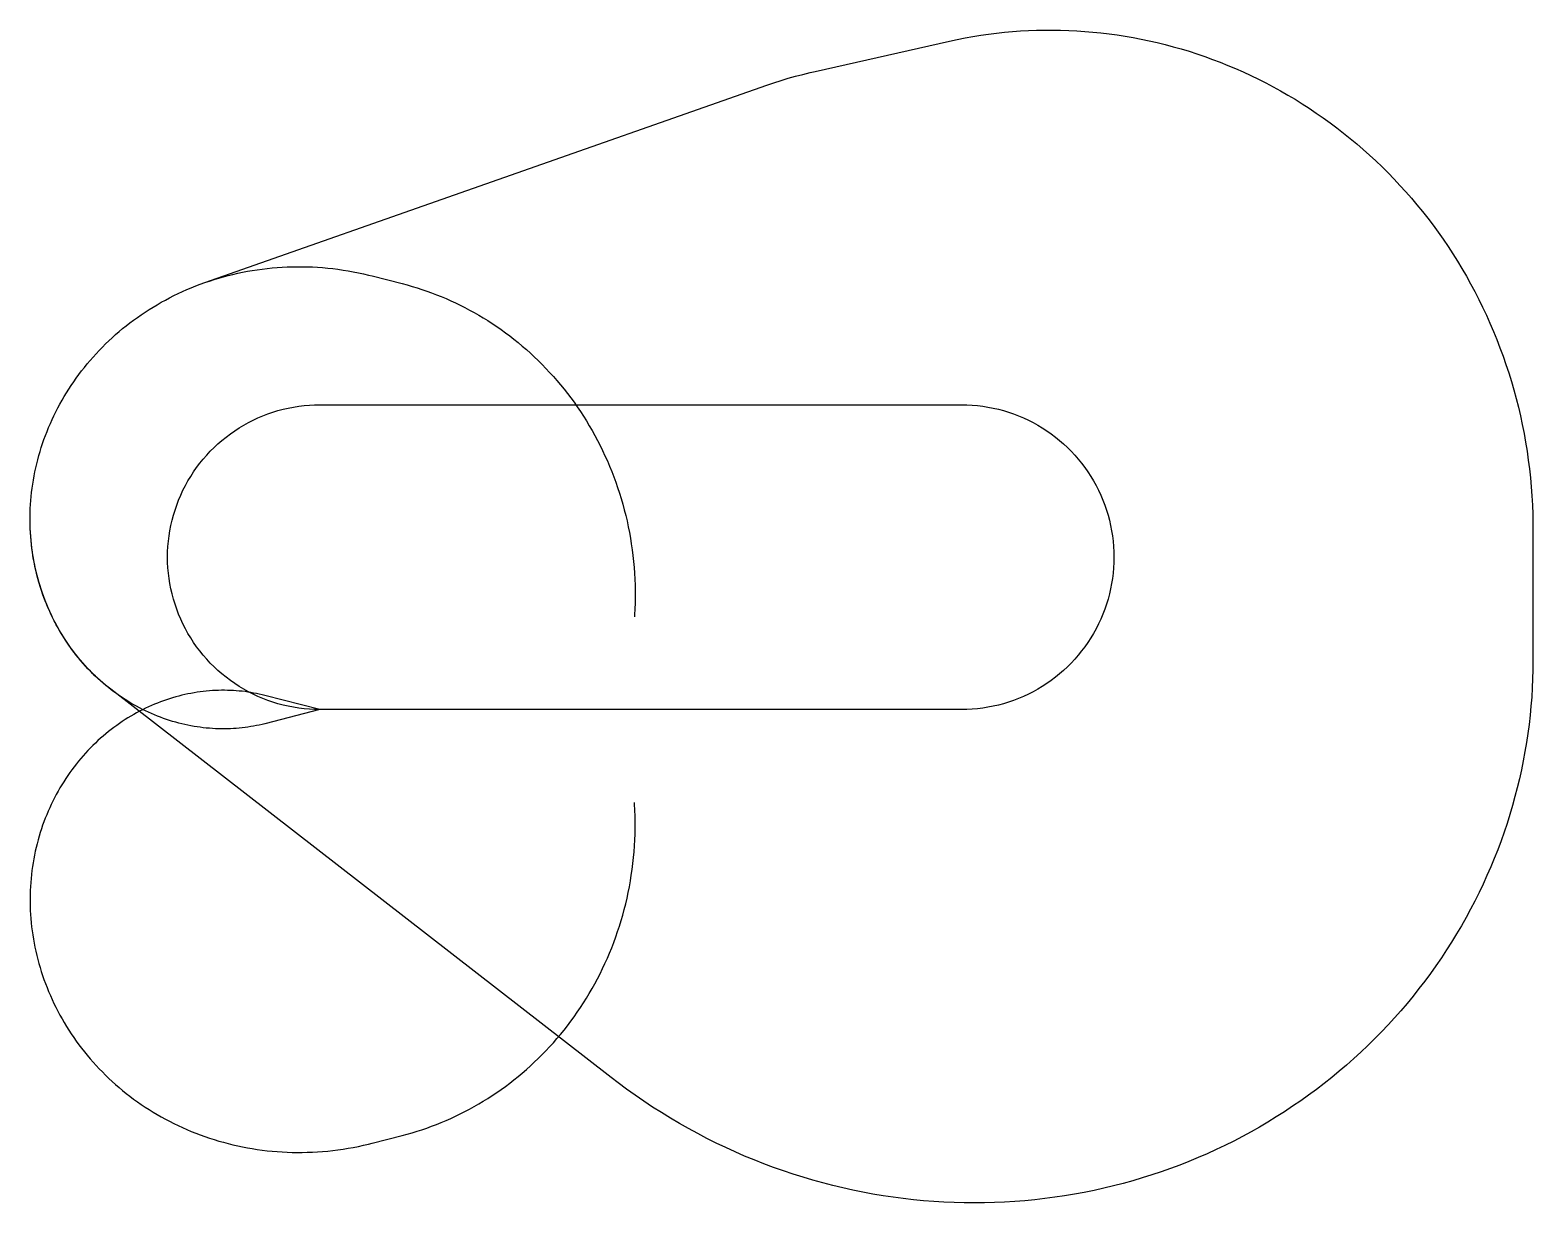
# Model space of a CAD drawing. Header units: metres. Extents: x -7073 to 29591, y -12038 to 16580.
import ezdxf

# ---------------------------------------------------------------- set-up
doc = ezdxf.new("R2010")
doc.units = ezdxf.units.M

msp = doc.modelspace()

# ---------------------------------------------------------------- linework, layer by layer
at = {"layer": 'NorminalTrack', "color": 1}
msp.add_lwpolyline([(0, 0), (0, 0), (-130, 2), (-259, 9), (-389, 20), (-518, 36), (-646, 57), (-773, 81), (-900, 110), (-1025, 144), (-1149, 182), (-1272, 224), (-1393, 271), (-1513, 322), (-1630, 376), (-1746, 435), (-1860, 498), (-1971, 565), (-2080, 636), (-2186, 710), (-2290, 788), (-2391, 870), (-2489, 955), (-2584, 1044), (-2676, 1136), (-2764, 1231), (-2849, 1329), (-2931, 1430), (-3009, 1533), (-3084, 1640), (-3154, 1748), (-3221, 1860), (-3284, 1973), (-3343, 2089), (-3398, 2207), (-3449, 2326), (-3495, 2447), (-3537, 2570), (-3575, 2694), (-3609, 2820), (-3638, 2946), (-3663, 3074), (-3683, 3202), (-3699, 3331), (-3710, 3460), (-3717, 3590), (-3719, 3719), (-3717, 3849), (-3710, 3979), (-3699, 4108), (-3683, 4237), (-3663, 4365), (-3638, 4493), (-3609, 4619), (-3575, 4745), (-3537, 4869), (-3495, 4991), (-3449, 5113), (-3398, 5232), (-3343, 5350), (-3284, 5466), (-3221, 5579), (-3154, 5690), (-3084, 5799), (-3009, 5906), (-2931, 6009), (-2849, 6110), (-2764, 6208), (-2676, 6303), (-2584, 6395), (-2489, 6483), (-2391, 6569), (-2290, 6650), (-2186, 6728), (-2080, 6803), (-1971, 6874), (-1860, 6940), (-1746, 7003), (-1630, 7062), (-1513, 7117), (-1393, 7168), (-1272, 7214), (-1149, 7257), (-1025, 7295), (-900, 7328), (-773, 7357), (-646, 7382), (-518, 7403), (-389, 7418), (-259, 7430), (-130, 7437), (0, 7439), (0, 7439), (15650, 7439), (15650, 7439), (15780, 7437), (15910, 7430), (16039, 7418), (16168, 7403), (16296, 7382), (16424, 7357), (16550, 7328), (16676, 7295), (16800, 7257), (16922, 7214), (17044, 7168), (17163, 7117), (17281, 7062), (17396, 7003), (17510, 6940), (17621, 6874), (17730, 6803), (17837, 6728), (17940, 6650), (18041, 6569), (18139, 6483), (18234, 6395), (18326, 6303), (18414, 6208), (18500, 6110), (18581, 6009), (18659, 5906), (18734, 5799), (18805, 5690), (18871, 5579), (18934, 5466), (18993, 5350), (19048, 5232), (19099, 5113), (19145, 4991), (19188, 4869), (19226, 4745), (19259, 4619), (19288, 4493), (19313, 4365), (19334, 4237), (19349, 4108), (19361, 3979), (19367, 3849), (19370, 3719), (19367, 3590), (19361, 3460), (19349, 3331), (19334, 3202), (19313, 3074), (19288, 2946), (19259, 2820), (19226, 2694), (19188, 2570), (19145, 2447), (19099, 2326), (19048, 2207), (18993, 2089), (18934, 1973), (18871, 1860), (18805, 1748), (18734, 1640), (18659, 1533), (18581, 1430), (18500, 1329), (18414, 1231), (18326, 1136), (18234, 1044), (18139, 955), (18041, 870), (17940, 788), (17837, 710), (17730, 636), (17621, 565), (17510, 498), (17396, 435), (17281, 376), (17163, 322), (17044, 271), (16922, 224), (16800, 182), (16676, 144), (16550, 110), (16424, 81), (16296, 57), (16168, 36), (16039, 20), (15910, 9), (15780, 2), (15650, 0), (0, 0)], dxfattribs=at)
at = {"layer": 'WindSpiral', "color": 5}
for points in [[(0, 0), (-1346, -345), (-1414, -361), (-1481, -377), (-1550, -391), (-1619, -404), (-1688, -416), (-1758, -427), (-1828, -437), (-1899, -445), (-1970, -453), (-2041, -459), (-2113, -463), (-2185, -467), (-2258, -469), (-2331, -470), (-2404, -470), (-2477, -469), (-2551, -466), (-2625, -462), (-2699, -457), (-2773, -450), (-2848, -442), (-2922, -433), (-2997, -422), (-3072, -410), (-3147, -396), (-3221, -382), (-3296, -366), (-3371, -348), (-3446, -329), (-3520, -309), (-3595, -288), (-3670, -265), (-3744, -240), (-3818, -214), (-3892, -187), (-3966, -159), (-4039, -129), (-4112, -98), (-4185, -65), (-4258, -31), (-4330, 5), (-4402, 42), (-4473, 80), (-4545, 119), (-4615, 160), (-4685, 203), (-4755, 246), (-4824, 291), (-4892, 338), (-4960, 386), (-5027, 435), (-5094, 485), (-5160, 537), (-5225, 590), (-5290, 645), (-5353, 700), (-5416, 757), (-5479, 816), (-5540, 875), (-5600, 936), (-5660, 998), (-5719, 1061), (-5777, 1126), (-5834, 1192), (-5889, 1259), (-5944, 1327), (-5998, 1396), (-6051, 1467), (-6103, 1538), (-6153, 1611), (-6203, 1685), (-6251, 1760), (-6298, 1836), (-6345, 1913), (-6389, 1991), (-6433, 2070), (-6475, 2150), (-6516, 2231), (-6556, 2313), (-6594, 2396), (-6632, 2480), (-6667, 2565), (-6702, 2650), (-6735, 2737), (-6766, 2824), (-6796, 2912), (-6825, 3001), (-6852, 3091), (-6878, 3181), (-6902, 3272), (-6924, 3364), (-6946, 3456), (-6965, 3549), (-6983, 3643), (-6999, 3737), (-7014, 3832), (-7027, 3927), (-7039, 4023), (-7049, 4119), (-7057, 4216), (-7063, 4313), (-7068, 4411), (-7071, 4508), (-7073, 4607), (-7073, 4705), (-7071, 4804), (-7067, 4903), (-7062, 5002), (-7054, 5101), (-7045, 5201), (-7035, 5300), (-7022, 5400), (-7008, 5500), (-6992, 5599), (-6974, 5699), (-6954, 5798), (-6933, 5898), (-6910, 5997), (-6885, 6097), (-6858, 6196), (-6829, 6295), (-6799, 6393), (-6767, 6492), (-6733, 6590), (-6697, 6687), (-6659, 6785), (-6620, 6882), (-6578, 6978), (-6535, 7074), (-6491, 7170), (-6444, 7265), (-6396, 7359), (-6345, 7453), (-6293, 7546), (-6240, 7638), (-6184, 7730), (-6127, 7821), (-6068, 7911), (-6008, 8000), (-5945, 8089), (-5881, 8177), (-5816, 8263), (-5748, 8349), (-5679, 8434), (-5608, 8518), (-5536, 8601), (-5462, 8682), (-5387, 8763), (-5309, 8843), (-5231, 8921), (-5150, 8998), (-5068, 9074), (-4985, 9149), (-4900, 9222), (-4814, 9294), (-4726, 9365), (-4637, 9434), (-4546, 9502), (-4454, 9569), (-4361, 9634), (-4266, 9698), (-4170, 9760), (-4072, 9820), (-3973, 9879), (-3873, 9937), (-3772, 9992), (-3670, 10046), (-3566, 10099), (-3461, 10150), (-3355, 10199), (-3248, 10246), (-3140, 10292), (-3031, 10335), (-2921, 10377), (-2810, 10417), (-2810, 10417), (10899, 15233), (11072, 15292), (11247, 15348), (11423, 15402), (11600, 15452), (11778, 15499), (11958, 15543), (12081, 15572), (15359, 16309), (15548, 16350), (15738, 16387), (15928, 16421), (16120, 16452), (16312, 16480), (16505, 16504), (16699, 16525), (16893, 16543), (17088, 16557), (17283, 16568), (17479, 16575), (17675, 16579), (17871, 16580), (18068, 16577), (18265, 16571), (18462, 16561), (18659, 16548), (18856, 16531), (19053, 16511), (19250, 16487), (19447, 16460), (19644, 16430), (19840, 16396), (20036, 16358), (20231, 16317), (20427, 16273), (20621, 16225), (20815, 16174), (21008, 16119), (21201, 16061), (21393, 15999), (21584, 15934), (21774, 15865), (21963, 15793), (22151, 15718), (22338, 15639), (22524, 15557), (22709, 15472), (22892, 15383), (23074, 15291), (23255, 15195), (23434, 15097), (23612, 14995), (23788, 14890), (23962, 14781), (24135, 14670), (24306, 14555), (24476, 14437), (24643, 14317), (24809, 14193), (24972, 14066), (25134, 13936), (25293, 13803), (25451, 13667), (25606, 13528), (25759, 13386), (25909, 13241), (26058, 13094), (26203, 12944), (26347, 12791), (26488, 12635), (26626, 12477), (26762, 12316), (26895, 12153), (27026, 11987), (27153, 11819), (27278, 11648), (27400, 11475), (27519, 11299), (27636, 11121), (27749, 10941), (27859, 10759), (27966, 10574), (28070, 10388), (28171, 10199), (28269, 10009), (28364, 9817), (28455, 9622), (28543, 9426), (28628, 9228), (28709, 9029), (28787, 8827), (28862, 8625), (28933, 8420), (29000, 8214), (29064, 8007), (29125, 7798), (29182, 7588), (29235, 7377), (29285, 7165), (29331, 6952), (29373, 6737), (29412, 6522), (29447, 6305), (29478, 6088), (29505, 5870), (29529, 5651), (29549, 5432), (29565, 5212), (29577, 4991), (29585, 4770), (29590, 4549), (29591, 4400), (29591, 1195), (29589, 973), (29583, 751), (29573, 528), (29560, 306), (29542, 84), (29521, -139), (29496, -361), (29466, -583), (29433, -804), (29396, -1026), (29355, -1247), (29310, -1467), (29262, -1687), (29209, -1906), (29152, -2125), (29092, -2343), (29028, -2560), (28959, -2776), (28887, -2992), (28812, -3206), (28732, -3419), (28648, -3631), (28561, -3841), (28470, -4051), (28375, -4259), (28277, -4466), (28174, -4671), (28068, -4874), (27959, -5076), (27846, -5276), (27729, -5475), (27608, -5672), (27484, -5866), (27357, -6059), (27225, -6250), (27091, -6438), (26953, -6625), (26811, -6809), (26667, -6991), (26519, -7171), (26367, -7348), (26212, -7523), (26055, -7695), (25894, -7865), (25729, -8032), (25562, -8197), (25392, -8358), (25218, -8517), (25042, -8673), (24863, -8826), (24681, -8976), (24496, -9123), (24308, -9267), (24118, -9408), (23925, -9546), (23729, -9680), (23531, -9811), (23330, -9939), (23127, -10064), (22922, -10185), (22714, -10302), (22504, -10416), (22292, -10527), (22077, -10634), (21861, -10737), (21642, -10836), (21422, -10932), (21199, -11024), (20975, -11113), (20749, -11197), (20521, -11278), (20292, -11355), (20061, -11427), (19829, -11496), (19595, -11561), (19360, -11622), (19123, -11679), (18885, -11732), (18646, -11780), (18406, -11825), (18165, -11865), (17923, -11901), (17681, -11933), (17437, -11961), (17193, -11984), (16948, -12004), (16702, -12019), (16456, -12029), (16209, -12036), (15962, -12038), (15715, -12036), (15468, -12029), (15220, -12019), (14973, -12003), (14725, -11984), (14478, -11960), (14231, -11932), (13984, -11899), (13737, -11863), (13491, -11821), (13245, -11776), (13000, -11726), (12755, -11672), (12511, -11613), (12268, -11550), (12026, -11483), (11784, -11412), (11544, -11336), (11305, -11256), (11067, -11171), (10830, -11083), (10595, -10990), (10360, -10893), (10128, -10792), (9897, -10687), (9667, -10577), (9440, -10464), (9214, -10346), (8989, -10224), (8767, -10099), (8547, -9969), (8329, -9835), (8113, -9698), (7899, -9556), (7687, -9411), (7478, -9261), (7271, -9108), (7105, -8981), (-5105, 494), (-5171, 546), (-5236, 599), (-5300, 654), (-5364, 710), (-5427, 767), (-5489, 825), (-5550, 885), (-5610, 946), (-5670, 1009), (-5729, 1072), (-5786, 1137), (-5843, 1203), (-5899, 1270), (-5953, 1338), (-6007, 1408), (-6060, 1478), (-6111, 1550), (-6162, 1623), (-6211, 1697), (-6259, 1772), (-6306, 1848), (-6352, 1926), (-6397, 2004), (-6440, 2083), (-6482, 2163), (-6523, 2245), (-6562, 2327), (-6601, 2410), (-6638, 2494), (-6673, 2579), (-6707, 2665), (-6740, 2751), (-6771, 2839), (-6801, 2927), (-6829, 3016), (-6856, 3106), (-6882, 3196), (-6906, 3287), (-6928, 3379), (-6949, 3472), (-6968, 3565), (-6986, 3659), (-7002, 3753), (-7016, 3848), (-7029, 3943), (-7041, 4039), (-7050, 4135), (-7058, 4232), (-7064, 4329), (-7069, 4427), (-7072, 4525), (-7073, 4623), (-7073, 4641)], [(0, 0), (-1346, -345), (-1414, -361), (-1481, -377), (-1550, -391), (-1619, -404), (-1688, -416), (-1758, -427), (-1828, -437), (-1899, -445), (-1970, -453), (-2041, -459), (-2113, -463), (-2185, -467), (-2258, -469), (-2331, -470), (-2404, -470), (-2477, -469), (-2551, -466), (-2625, -462), (-2699, -457), (-2773, -450), (-2848, -442), (-2922, -433), (-2997, -422), (-3072, -410), (-3147, -396), (-3221, -382), (-3296, -366), (-3371, -348), (-3446, -329), (-3520, -309), (-3595, -288), (-3670, -265), (-3744, -240), (-3818, -214), (-3892, -187), (-3966, -159), (-4039, -129), (-4112, -98), (-4185, -65), (-4258, -31), (-4330, 5), (-4402, 42), (-4473, 80), (-4545, 119), (-4615, 160), (-4685, 203), (-4755, 246), (-4824, 291), (-4892, 338), (-4960, 386), (-5027, 435), (-5094, 485), (-5160, 537), (-5225, 590), (-5290, 645), (-5353, 700), (-5416, 757), (-5479, 816), (-5540, 875), (-5600, 936), (-5660, 998), (-5719, 1061), (-5777, 1126), (-5834, 1192), (-5889, 1259), (-5944, 1327), (-5998, 1396), (-6051, 1467), (-6103, 1538), (-6153, 1611), (-6203, 1685), (-6251, 1760), (-6298, 1836), (-6345, 1913), (-6389, 1991), (-6433, 2070), (-6475, 2150), (-6516, 2231), (-6556, 2313), (-6594, 2396), (-6632, 2480), (-6667, 2565), (-6702, 2650), (-6735, 2737), (-6766, 2824), (-6796, 2912), (-6825, 3001), (-6852, 3091), (-6878, 3181), (-6902, 3272), (-6924, 3364), (-6946, 3456), (-6965, 3549), (-6983, 3643), (-6999, 3737), (-7014, 3832), (-7027, 3927), (-7039, 4023), (-7049, 4119), (-7057, 4216), (-7063, 4313), (-7068, 4411), (-7071, 4508), (-7073, 4607), (-7073, 4705), (-7071, 4804), (-7067, 4903), (-7062, 5002), (-7054, 5101), (-7045, 5201), (-7035, 5300), (-7022, 5400), (-7008, 5500), (-6992, 5599), (-6974, 5699), (-6954, 5798), (-6933, 5898), (-6910, 5997), (-6885, 6097), (-6858, 6196), (-6829, 6295), (-6799, 6393), (-6767, 6492), (-6733, 6590), (-6697, 6687), (-6659, 6785), (-6620, 6882), (-6578, 6978), (-6535, 7074), (-6491, 7170), (-6444, 7265), (-6396, 7359), (-6345, 7453), (-6293, 7546), (-6240, 7638), (-6184, 7730), (-6127, 7821), (-6068, 7911), (-6008, 8000), (-5945, 8089), (-5881, 8177), (-5816, 8263), (-5748, 8349), (-5679, 8434), (-5608, 8518), (-5536, 8601), (-5462, 8682), (-5387, 8763), (-5309, 8843), (-5231, 8921), (-5150, 8998), (-5068, 9074), (-4985, 9149), (-4900, 9222), (-4814, 9294), (-4726, 9365), (-4637, 9434), (-4546, 9502), (-4454, 9569), (-4361, 9634), (-4266, 9698), (-4170, 9760), (-4072, 9820), (-3973, 9879), (-3873, 9937), (-3772, 9992), (-3670, 10046), (-3566, 10099), (-3461, 10150), (-3355, 10199), (-3248, 10246), (-3140, 10292), (-3031, 10335), (-2921, 10377), (-2810, 10417), (-2698, 10456), (-2585, 10492), (-2471, 10527), (-2356, 10559), (-2241, 10590), (-2125, 10618), (-2008, 10645), (-1890, 10670), (-1771, 10693), (-1652, 10713), (-1532, 10732), (-1412, 10749), (-1291, 10763), (-1170, 10776), (-1048, 10786), (-926, 10794), (-803, 10800), (-680, 10804), (-556, 10806), (-433, 10806), (-309, 10803), (-184, 10799), (-60, 10792), (64, 10783), (189, 10772), (314, 10758), (439, 10742), (563, 10725), (688, 10705), (812, 10682), (937, 10658), (1061, 10631), (1185, 10602), (1273, 10580), (2007, 10392), (2128, 10360), (2248, 10326), (2367, 10290), (2487, 10252), (2605, 10211), (2724, 10168), (2842, 10123), (2959, 10076), (3076, 10027), (3192, 9976), (3308, 9922), (3422, 9867), (3536, 9809), (3650, 9749), (3762, 9687), (3874, 9623), (3984, 9557), (4094, 9489), (4203, 9418), (4311, 9346), (4418, 9272), (4523, 9195), (4628, 9117), (4731, 9037), (4833, 8954), (4934, 8870), (5034, 8784), (5132, 8696), (5229, 8606), (5325, 8514), (5419, 8420), (5512, 8324), (5603, 8227), (5693, 8128), (5781, 8027), (5868, 7924), (5953, 7820), (6036, 7714), (6118, 7606), (6198, 7497), (6276, 7386), (6352, 7273), (6426, 7159), (6499, 7044), (6570, 6926), (6639, 6808), (6706, 6688), (6771, 6566), (6834, 6444), (6894, 6320), (6953, 6194), (7010, 6068), (7065, 5940), (7117, 5811), (7168, 5680), (7216, 5549), (7262, 5417), (7306, 5283), (7347, 5149), (7386, 5013), (7423, 4877), (7458, 4739), (7490, 4601), (7520, 4462), (7548, 4322), (7573, 4182), (7595, 4041), (7616, 3899), (7634, 3756), (7649, 3613), (7662, 3470), (7672, 3326), (7680, 3181), (7686, 3036), (7689, 2891), (7689, 2746), (7687, 2600), (7682, 2454), (7675, 2308), (7672, 2265)], [(0, 0), (-1346, 345), (-1414, 361), (-1481, 377), (-1550, 391), (-1619, 404), (-1688, 416), (-1758, 427), (-1828, 437), (-1899, 445), (-1970, 453), (-2041, 459), (-2113, 463), (-2185, 467), (-2258, 469), (-2331, 470), (-2404, 470), (-2477, 469), (-2551, 466), (-2625, 462), (-2699, 457), (-2773, 450), (-2848, 442), (-2922, 433), (-2997, 422), (-3072, 410), (-3147, 396), (-3221, 382), (-3296, 366), (-3371, 348), (-3446, 329), (-3520, 309), (-3595, 288), (-3670, 265), (-3744, 240), (-3818, 214), (-3892, 187), (-3966, 159), (-4039, 129), (-4112, 98), (-4185, 65), (-4258, 31), (-4330, -5), (-4402, -42), (-4473, -80), (-4545, -119), (-4615, -160), (-4685, -203), (-4755, -246), (-4824, -291), (-4892, -338), (-4960, -386), (-5027, -435), (-5094, -485), (-5160, -537), (-5225, -590), (-5290, -645), (-5353, -700), (-5416, -757), (-5479, -816), (-5540, -875), (-5600, -936), (-5660, -998), (-5719, -1061), (-5777, -1126), (-5834, -1192), (-5889, -1259), (-5944, -1327), (-5998, -1396), (-6051, -1467), (-6103, -1538), (-6153, -1611), (-6203, -1685), (-6251, -1760), (-6298, -1836), (-6345, -1913), (-6389, -1991), (-6433, -2070), (-6475, -2150), (-6516, -2231), (-6556, -2313), (-6594, -2396), (-6632, -2480), (-6667, -2565), (-6702, -2650), (-6735, -2737), (-6766, -2824), (-6796, -2912), (-6825, -3001), (-6852, -3091), (-6878, -3181), (-6902, -3272), (-6924, -3364), (-6946, -3456), (-6965, -3549), (-6983, -3643), (-6999, -3737), (-7014, -3832), (-7027, -3927), (-7039, -4023), (-7049, -4119), (-7057, -4216), (-7063, -4313), (-7068, -4411), (-7071, -4508), (-7073, -4607), (-7073, -4705), (-7071, -4804), (-7067, -4903), (-7062, -5002), (-7054, -5101), (-7045, -5201), (-7035, -5300), (-7022, -5400), (-7008, -5500), (-6992, -5599), (-6974, -5699), (-6954, -5798), (-6933, -5898), (-6910, -5997), (-6885, -6097), (-6858, -6196), (-6829, -6295), (-6799, -6393), (-6767, -6492), (-6733, -6590), (-6697, -6687), (-6659, -6785), (-6620, -6882), (-6578, -6978), (-6535, -7074), (-6491, -7170), (-6444, -7265), (-6396, -7359), (-6345, -7453), (-6293, -7546), (-6240, -7638), (-6184, -7730), (-6127, -7821), (-6068, -7911), (-6008, -8000), (-5945, -8089), (-5881, -8177), (-5816, -8263), (-5748, -8349), (-5679, -8434), (-5608, -8518), (-5536, -8601), (-5462, -8682), (-5387, -8763), (-5309, -8843), (-5231, -8921), (-5150, -8998), (-5068, -9074), (-4985, -9149), (-4900, -9222), (-4814, -9294), (-4726, -9365), (-4637, -9434), (-4546, -9502), (-4454, -9569), (-4361, -9634), (-4266, -9698), (-4170, -9760), (-4072, -9820), (-3973, -9879), (-3873, -9937), (-3772, -9992), (-3670, -10046), (-3566, -10099), (-3461, -10150), (-3355, -10199), (-3248, -10246), (-3140, -10292), (-3031, -10335), (-2921, -10377), (-2810, -10417), (-2698, -10456), (-2585, -10492), (-2471, -10527), (-2356, -10559), (-2241, -10590), (-2125, -10618), (-2008, -10645), (-1890, -10670), (-1771, -10693), (-1652, -10713), (-1532, -10732), (-1412, -10749), (-1291, -10763), (-1170, -10776), (-1048, -10786), (-926, -10794), (-803, -10800), (-680, -10804), (-556, -10806), (-433, -10806), (-309, -10803), (-184, -10799), (-60, -10792), (64, -10783), (189, -10772), (314, -10758), (439, -10742), (563, -10725), (688, -10705), (812, -10682), (937, -10658), (1061, -10631), (1185, -10602), (1273, -10580), (2007, -10392), (2128, -10360), (2248, -10326), (2367, -10290), (2487, -10252), (2605, -10211), (2724, -10168), (2842, -10123), (2959, -10076), (3076, -10027), (3192, -9976), (3308, -9922), (3422, -9867), (3536, -9809), (3650, -9749), (3762, -9687), (3874, -9623), (3984, -9557), (4094, -9489), (4203, -9418), (4311, -9346), (4418, -9272), (4523, -9195), (4628, -9117), (4731, -9037), (4833, -8954), (4934, -8870), (5034, -8784), (5132, -8696), (5229, -8606), (5325, -8514), (5419, -8420), (5512, -8324), (5603, -8227), (5693, -8128), (5781, -8027), (5868, -7924), (5953, -7820), (6036, -7714), (6118, -7606), (6198, -7497), (6276, -7386), (6352, -7273), (6426, -7159), (6499, -7044), (6570, -6926), (6639, -6808), (6706, -6688), (6771, -6566), (6834, -6444), (6894, -6320), (6953, -6194), (7010, -6068), (7065, -5940), (7117, -5811), (7168, -5680), (7216, -5549), (7262, -5417), (7306, -5283), (7347, -5149), (7386, -5013), (7423, -4877), (7458, -4739), (7490, -4601), (7520, -4462), (7548, -4322), (7573, -4182), (7595, -4041), (7616, -3899), (7634, -3756), (7649, -3613), (7662, -3470), (7672, -3326), (7680, -3181), (7686, -3036), (7689, -2891), (7689, -2746), (7687, -2600), (7682, -2454), (7675, -2308), (7672, -2265)]]:
    msp.add_lwpolyline(points, dxfattribs=at)

doc.saveas('drawing.dxf')
